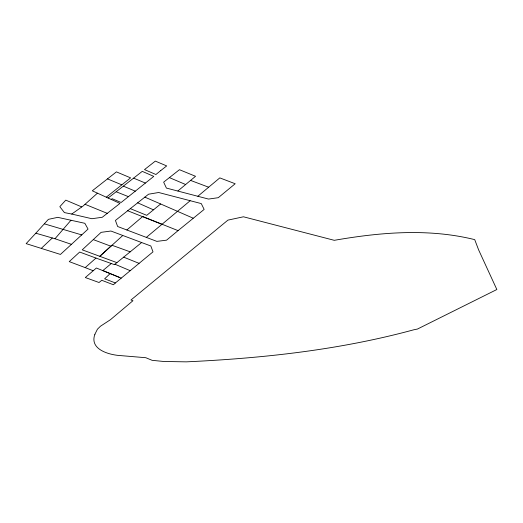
<?xml version="1.0" encoding="UTF-8"?>
<svg xmlns="http://www.w3.org/2000/svg" width="523" height="523" viewBox="0 0 523 523"><rect width="100%" height="100%" fill="white"/><g stroke="black" fill="none" stroke-linecap="round" stroke-linejoin="round"><path stroke-width="0.78" d="M70.991 220.229L54.993 238.743L35.819 233.212L26.15 243.633L60.439 254.433L88.047 229.094L84.837 223.301L57.778 217.346L48.391 219.346L35.819 233.212M52.32 237.985L41.48 248.183M121.238 278.092L110.163 273.575L104.633 278.824L115.393 282.963L153.01 251.851L150.827 245.987L110.922 231.029L101.109 232.349L82.229 249.837L116.91 262.631L141.635 242.541M130.207 251.851L111.909 245.235L99.886 256.244L122.683 235.579M110.163 273.575L96.382 268.024L85.301 277.543L99.043 282.512L101.756 280.289L113.406 284.747L115.393 282.963M71.749 214.051L91.911 218.725L102.273 217.261L119.97 203.414L97.448 193.17L83.124 205.997L71.749 214.051L64.401 212.593L59.825 206.677L65.78 200.132L81.68 206.899M95.971 258.068L79.666 252.047L69.245 261.618L85.21 267.619L95.971 258.068L114.38 264.625L116.91 262.631M177.912 190.941L195.543 176.29L179.441 169.7L163.647 182.154L166.412 188.077L208.514 199.067L218.274 197.694L235.187 183.743L219.804 177.885L197.871 196.243M126.847 229.996L142.701 216.509L178.062 230.63L204.147 209.416L201.27 203.591L158.672 192.503L148.552 194.21L115.42 220.451L117.636 226.498L156.854 241.378L166.569 240.168L178.062 230.63M193.15 218.176L160.659 203.97L146.767 215.326L130.247 208.612M190.15 200.754L146.296 237.429M111.249 263.572L102.874 270.561L119.61 277.504M111.183 199.485L112.125 198.707L121.133 202.486L153.775 176.375L142.256 171.367L108.091 198.047M97.448 193.17L92.29 190.797L116.426 171.877L130.606 177.872L106.293 197.178M44.39 223.851L81.81 234.938M54.993 238.743L71.435 244.346M127.612 210.723L162.019 224.36M208.677 187.221L190.49 180.376M110.869 246.196L93.323 239.626M93.159 270.705L85.21 267.619M116.276 191.804L128.429 196.655M130.168 270.672L114.929 264.207M139.033 263.337L123.644 257.146M85.027 204.29L107.222 213.338M185.632 184.521L169.445 177.63M107.516 178.899L121.839 184.848M133.659 178.16L145.381 183.057M123.539 186.195L135.32 191.196M144.819 197.132L160.659 203.97M153.35 209.782L137.654 202.813M94.892 334.275C89.119 349.704 109.66 355.045 120.911 355.633L145.806 357.712L152.128 360.327L163.673 361.471L186.299 361.851C262.912 358.281 339.584 349.965 413.798 329.784L417.419 329.065L496.85 289.52L478.63 249.896L474.714 239.632C428.553 228.191 380.633 232.264 334.275 240.319L243.463 216.79L227.93 220.124L130.966 299.999L132.96 300.712L110.438 319.71L100.481 326.208L97.448 329.183L94.892 334.275M160.796 170.537L155.919 174.512L144.505 169.602L155.331 161.104L166.693 165.915L160.796 170.537"/></g></svg>
